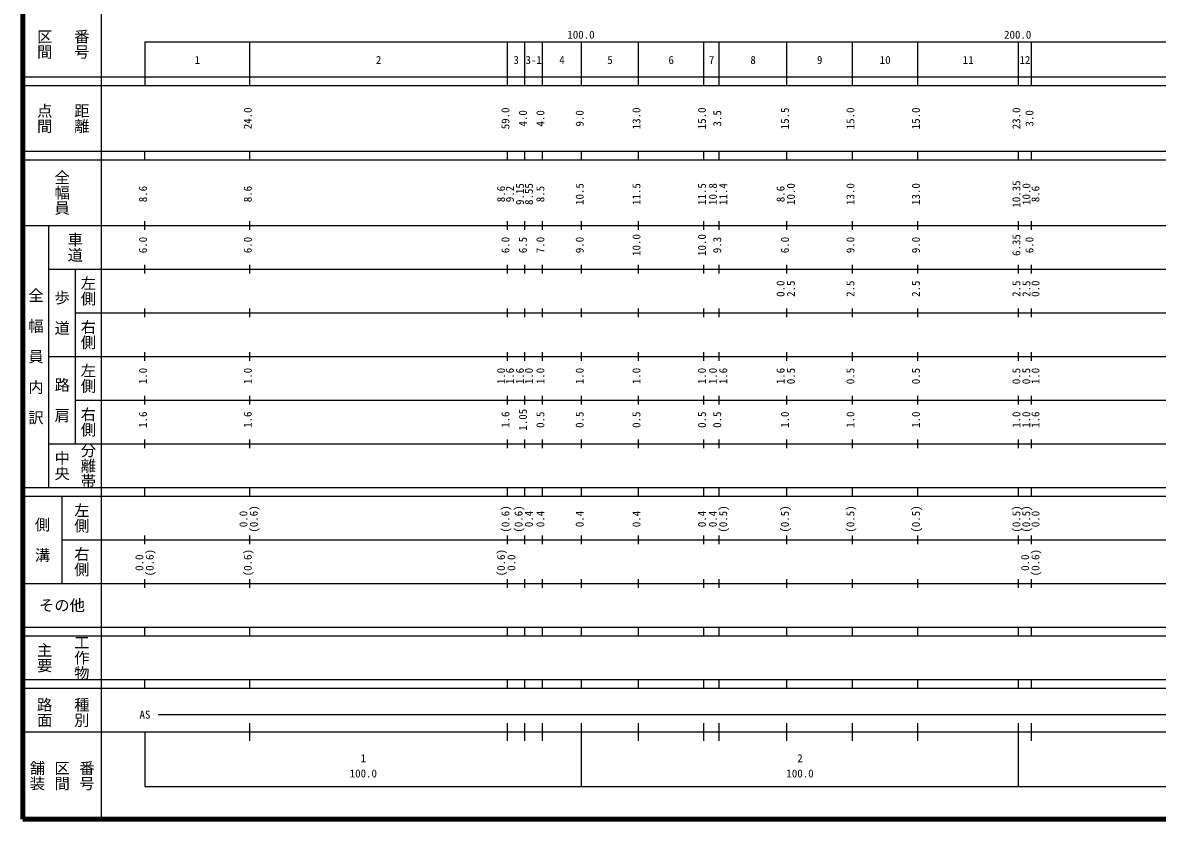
# Model space of a CAD drawing. Units: millimetres on the paper, enlarged 1000 times. Extents: x 40000 to 680000, y 20000 to 380000.
# Drawn here: x 40000 to 299817, y 20000 to 202409 of the extents above; entities that cross this region are included whole.
import ezdxf
from ezdxf.enums import TextEntityAlignment as Align

# ---------------------------------------------------------------- set-up
doc = ezdxf.new("R2010")
doc.units = ezdxf.units.MM
doc.header["$LTSCALE"] = 1000
doc.layers.add('M-TTL', color=2, linetype='Continuous', lineweight=140)
doc.layers.add('M-TTL-BAND', color=7, linetype='Continuous', lineweight=25)
doc.styles.add('@ＭＳ ゴシック', font='')
doc.styles.add('ＭＳ ゴシック', font='')
doc.styles.get('@ＭＳ ゴシック').set_extended_font_data('@MS Gothic')
doc.styles.get('ＭＳ ゴシック').set_extended_font_data('MS Gothic')

msp = doc.modelspace()

# ---------------------------------------------------------------- linework, layer by layer
at = {"layer": 'M-TTL'}
for p, q in [((40000, 380000), (40000, 20000)), ((40000, 20000), (680000, 20000))]:
    msp.add_line(p, q, dxfattribs=at)
at = {"layer": 'M-TTL-BAND'}
for p, q in [((58000, 370000), (58000, 20000)), ((68000, 198000), (68000, 188000)), ((68000, 198000), (592000, 198000)), ((92000, 188000), (92000, 198000)), ((151000, 188000), (151000, 198000)), ((155000, 188000), (155000, 198000)), ((159000, 188000), (159000, 198000)), ((168000, 188000), (168000, 198000)), ((181000, 188000), (181000, 198000)), ((196000, 188000), (196000, 198000)), ((199500, 188000), (199500, 198000)), ((215000, 188000), (215000, 198000)), ((230000, 188000), (230000, 198000)), ((245000, 188000), (245000, 198000)), ((268000, 188000), (268000, 198000)), ((271000, 188000), (271000, 198000)), ((40000, 190000), (591928, 190000)), ((40000, 188000), (592000, 188000)), ((40000, 173000), (592000, 173000)), ((68000, 171000), (68000, 173000)), ((92000, 171000), (92000, 173000)), ((151000, 171000), (151000, 173000)), ((155000, 171000), (155000, 173000)), ((159000, 171000), (159000, 173000)), ((168000, 171000), (168000, 173000)), ((181000, 171000), (181000, 173000)), ((196000, 171000), (196000, 173000)), ((199500, 171000), (199500, 173000)), ((215000, 171000), (215000, 173000)), ((230000, 171000), (230000, 173000)), ((245000, 171000), (245000, 173000)), ((268000, 171000), (268000, 173000)), ((271000, 171000), (271000, 173000)), ((40000, 171000), (592000, 171000)), ((40000, 156000), (592000, 156000)), ((46000, 96000), (46000, 156000)), ((68000, 155000), (68000, 157000)), ((92000, 155000), (92000, 157000)), ((151000, 155000), (151000, 157000)), ((155000, 155000), (155000, 157000)), ((159000, 155000), (159000, 157000)), ((168000, 155000), (168000, 157000)), ((181000, 155000), (181000, 157000)), ((196000, 155000), (196000, 157000)), ((199500, 155000), (199500, 157000)), ((215000, 155000), (215000, 157000)), ((230000, 155000), (230000, 157000)), ((245000, 155000), (245000, 157000)), ((268000, 155000), (268000, 157000)), ((271000, 155000), (271000, 157000)), ((46000, 146000), (592000, 146000)), ((52000, 146000), (52000, 106000)), ((68000, 145000), (68000, 147000)), ((92000, 145000), (92000, 147000)), ((151000, 145000), (151000, 147000)), ((155000, 145000), (155000, 147000)), ((159000, 145000), (159000, 147000)), ((168000, 145000), (168000, 147000)), ((181000, 145000), (181000, 147000)), ((196000, 145000), (196000, 147000)), ((199500, 145000), (199500, 147000)), ((215000, 145000), (215000, 147000)), ((230000, 145000), (230000, 147000)), ((245000, 145000), (245000, 147000)), ((268000, 145000), (268000, 147000)), ((271000, 145000), (271000, 147000)), ((52000, 136000), (592000, 136000)), ((68000, 135000), (68000, 137000)), ((92000, 135000), (92000, 137000)), ((151000, 135000), (151000, 137000)), ((155000, 135000), (155000, 137000)), ((159000, 135000), (159000, 137000)), ((168000, 135000), (168000, 137000)), ((181000, 135000), (181000, 137000)), ((196000, 135000), (196000, 137000)), ((199500, 135000), (199500, 137000)), ((215000, 135000), (215000, 137000)), ((230000, 135000), (230000, 137000)), ((245000, 135000), (245000, 137000)), ((268000, 135000), (268000, 137000)), ((271000, 135000), (271000, 137000)), ((46000, 126000), (592000, 126000)), ((68000, 125000), (68000, 127000)), ((92000, 125000), (92000, 127000)), ((151000, 125000), (151000, 127000)), ((155000, 125000), (155000, 127000)), ((159000, 125000), (159000, 127000)), ((168000, 125000), (168000, 127000)), ((181000, 125000), (181000, 127000)), ((196000, 125000), (196000, 127000)), ((199500, 125000), (199500, 127000)), ((215000, 125000), (215000, 127000)), ((230000, 125000), (230000, 127000)), ((245000, 125000), (245000, 127000)), ((268000, 125000), (268000, 127000)), ((271000, 125000), (271000, 127000)), ((68000, 115000), (68000, 117000)), ((92000, 115000), (92000, 117000)), ((151000, 115000), (151000, 117000)), ((155000, 115000), (155000, 117000)), ((159000, 115000), (159000, 117000)), ((168000, 115000), (168000, 117000)), ((181000, 115000), (181000, 117000)), ((196000, 115000), (196000, 117000)), ((199500, 115000), (199500, 117000)), ((215000, 115000), (215000, 117000)), ((230000, 115000), (230000, 117000)), ((245000, 115000), (245000, 117000)), ((268000, 115000), (268000, 117000)), ((271000, 115000), (271000, 117000)), ((52000, 116000), (592000, 116000)), ((68000, 105000), (68000, 107000)), ((92000, 105000), (92000, 107000)), ((151000, 105000), (151000, 107000)), ((155000, 105000), (155000, 107000)), ((159000, 105000), (159000, 107000)), ((168000, 105000), (168000, 107000)), ((181000, 105000), (181000, 107000)), ((196000, 105000), (196000, 107000)), ((199500, 105000), (199500, 107000)), ((215000, 105000), (215000, 107000)), ((230000, 105000), (230000, 107000)), ((245000, 105000), (245000, 107000)), ((268000, 105000), (268000, 107000)), ((271000, 105000), (271000, 107000)), ((46000, 106000), (592000, 106000)), ((40000, 96000), (592000, 96000)), ((40000, 94000), (592000, 94000)), ((49000, 94000), (49000, 74000)), ((68000, 94000), (68000, 96000)), ((92000, 94000), (92000, 96000)), ((151000, 94000), (151000, 96000)), ((155000, 94000), (155000, 96000)), ((159000, 94000), (159000, 96000)), ((168000, 94000), (168000, 96000)), ((181000, 94000), (181000, 96000)), ((196000, 94000), (196000, 96000)), ((199500, 94000), (199500, 96000)), ((215000, 94000), (215000, 96000)), ((230000, 94000), (230000, 96000)), ((245000, 94000), (245000, 96000)), ((268000, 94000), (268000, 96000)), ((271000, 94000), (271000, 96000)), ((49000, 84000), (592000, 84000)), ((68000, 83000), (68000, 85000)), ((92000, 83000), (92000, 85000)), ((151000, 83000), (151000, 85000)), ((155000, 83000), (155000, 85000)), ((159000, 83000), (159000, 85000)), ((168000, 83000), (168000, 85000)), ((181000, 83000), (181000, 85000)), ((196000, 83000), (196000, 85000)), ((199500, 83000), (199500, 85000)), ((215000, 83000), (215000, 85000)), ((230000, 83000), (230000, 85000)), ((245000, 83000), (245000, 85000)), ((268000, 83000), (268000, 85000)), ((271000, 83000), (271000, 85000)), ((40000, 74000), (592000, 74000)), ((68000, 73000), (68000, 75000)), ((92000, 73000), (92000, 75000)), ((151000, 73000), (151000, 75000)), ((155000, 73000), (155000, 75000)), ((159000, 73000), (159000, 75000)), ((168000, 73000), (168000, 75000)), ((181000, 73000), (181000, 75000)), ((196000, 73000), (196000, 75000)), ((199500, 73000), (199500, 75000)), ((215000, 73000), (215000, 75000)), ((230000, 73000), (230000, 75000)), ((245000, 73000), (245000, 75000)), ((268000, 73000), (268000, 75000)), ((271000, 73000), (271000, 75000)), ((40000, 64000), (579000, 64000)), ((68000, 62000), (68000, 64000)), ((92000, 62000), (92000, 64000)), ((151000, 62000), (151000, 64000)), ((155000, 62000), (155000, 64000)), ((159000, 62000), (159000, 64000)), ((168000, 62000), (168000, 64000)), ((181000, 62000), (181000, 64000)), ((196000, 62000), (196000, 64000)), ((199500, 62000), (199500, 64000)), ((215000, 62000), (215000, 64000)), ((230000, 62000), (230000, 64000)), ((245000, 62000), (245000, 64000)), ((268000, 62000), (268000, 64000)), ((271000, 62000), (271000, 64000)), ((40000, 62000), (579000, 62000)), ((40000, 52000), (579000, 52000)), ((68000, 50000), (68000, 52000)), ((92000, 50000), (92000, 52000)), ((151000, 50000), (151000, 52000)), ((155000, 50000), (155000, 52000)), ((159000, 50000), (159000, 52000)), ((168000, 50000), (168000, 52000)), ((181000, 50000), (181000, 52000)), ((196000, 50000), (196000, 52000)), ((199500, 50000), (199500, 52000)), ((215000, 50000), (215000, 52000)), ((230000, 50000), (230000, 52000)), ((245000, 50000), (245000, 52000)), ((268000, 50000), (268000, 52000)), ((271000, 50000), (271000, 52000)), ((40000, 50000), (579000, 50000)), ((71000, 44000), (589000, 44000)), ((92000, 38000), (92000, 42000)), ((151000, 38000), (151000, 42000)), ((155000, 38000), (155000, 42000)), ((159000, 38000), (159000, 42000)), ((168000, 27500), (168000, 42000)), ((181000, 38000), (181000, 42000)), ((196000, 38000), (196000, 42000)), ((199500, 38000), (199500, 42000)), ((215000, 38000), (215000, 42000)), ((230000, 38000), (230000, 42000)), ((245000, 38000), (245000, 42000)), ((268000, 27500), (268000, 42000)), ((271000, 38000), (271000, 42000)), ((40000, 40000), (579000, 40000)), ((68000, 40000), (68000, 27500)), ((68000, 27500), (592000, 27500))]:
    msp.add_line(p, q, dxfattribs=at)

# ---------------------------------------------------------------- texts
at = {"layer": 'M-TTL-BAND', "style": '@ＭＳ ゴシック'}
for s, p in [('区間', (45000, 197500)), ('番号', (53500, 197500)), ('点間', (45000, 180500)), ('距離', (53500, 180500)), ('全幅員', (49000, 163500)), ('車道', (52000, 151000)), ('左側', (55000, 141000)), ('全\u3000幅\u3000員\u3000内\u3000訳', (43000, 126000)), ('歩\u3000道', (49000, 136000)), ('右側', (55000, 131000)), ('左側', (55000, 121000)), ('路\u3000肩', (49000, 116000)), ('右側', (55000, 111000)), ('中央', (49000, 101000)), ('分離帯', (55000, 101000)), ('左側', (53500, 89000)), ('側\u3000溝', (44500, 84000)), ('右側', (53500, 79000)), ('主要', (45000, 57000)), ('工作物', (53500, 57000)), ('路面', (45000, 44500)), ('種別', (53500, 44500)), ('舗装', (43333, 30000)), ('区間', (49000, 30000)), ('番号', (54667, 30000))]:
    msp.add_text(s, height=2566, rotation=270, dxfattribs=at).set_placement(p, align=Align.MIDDLE_CENTER)
at = {"layer": 'M-TTL-BAND', "style": 'ＭＳ ゴシック'}
for s, p in [('100.0', (167844, 198195)), ('200.0', (267844, 198195)), ('1', (80000, 192405)), ('2', (121500, 192405)), ('3', (153000, 192405)), ('3-1', (157000, 192405)), ('4', (163500, 192405)), ('5', (174500, 192405)), ('6', (188500, 192405)), ('7', (197750, 192405)), ('8', (207250, 192405)), ('9', (222500, 192405)), ('10', (237500, 192405)), ('11', (256500, 192405)), ('12', (269500, 192405)), ('AS', (68000, 42500)), ('1', (118000, 32523)), ('2', (218000, 32523)), ('100.0', (118000, 29033)), ('100.0', (218000, 29033))]:
    msp.add_text(s, height=1833, dxfattribs=at).set_placement(p, align=Align.BOTTOM_CENTER)
for s, p in [('24.0', (93000, 180500)), ('59.0', (152000, 180500)), ('4.0', (156000, 180500)), ('4.0', (160000, 180500)), ('9.0', (169000, 180500)), ('13.0', (182000, 180500)), ('15.0', (197000, 180500)), ('3.5', (200500, 180500)), ('15.5', (216000, 180500)), ('15.0', (231000, 180500)), ('15.0', (246000, 180500)), ('23.0', (269000, 180500)), ('3.0', (272000, 180500)), ('8.6', (69000, 163174)), ('8.6', (93000, 163174)), ('8.6', (151000, 163174)), ('9.2', (153024, 163174)), ('9.15', (155322, 163174)), ('8.55', (157370, 163174)), ('8.5', (160000, 163174)), ('10.5', (169000, 163174)), ('11.5', (182000, 163174)), ('11.5', (197000, 163174)), ('10.8', (199500, 163174)), ('11.4', (201870, 163174)), ('8.6', (215000, 163174)), ('10.0', (217370, 163174)), ('13.0', (231000, 163174)), ('13.0', (246000, 163174)), ('10.35', (269000, 163174)), ('10.0', (271300, 163174)), ('8.6', (273370, 163174)), ('10.0', (182000, 151500)), ('10.0', (197000, 151500)), ('6.35', (269000, 151500)), ('6.0', (69000, 151500)), ('6.0', (93000, 151500)), ('6.0', (152000, 151500)), ('6.5', (156000, 151500)), ('7.0', (160000, 151500)), ('9.0', (169000, 151500)), ('9.3', (200500, 151500)), ('6.0', (216000, 151500)), ('9.0', (231000, 151500)), ('9.0', (246000, 151500)), ('6.0', (272000, 151500)), ('0.0', (215000, 141500)), ('2.5', (217370, 141500)), ('2.5', (231000, 141500)), ('2.5', (246000, 141500)), ('2.5', (269000, 141500)), ('2.5', (271300, 141500)), ('0.0', (273370, 141500)), ('1.0', (69000, 121500)), ('1.0', (93000, 121500)), ('1.0', (151000, 121500)), ('1.6', (153018, 121500)), ('1.6', (155322, 121500)), ('1.0', (157370, 121500)), ('1.0', (160000, 121500)), ('1.0', (169000, 121500)), ('1.0', (182000, 121500)), ('1.0', (197000, 121500)), ('1.0', (199500, 121500)), ('1.6', (201870, 121500)), ('1.6', (215000, 121500)), ('0.5', (217370, 121500)), ('0.5', (231000, 121500)), ('0.5', (246000, 121500)), ('0.5', (269000, 121500)), ('0.5', (271266, 121500)), ('1.0', (273370, 121500)), ('1.6', (69000, 111500)), ('1.6', (93000, 111500)), ('1.6', (152000, 111500)), ('1.05', (156000, 111500)), ('0.5', (160000, 111500)), ('0.5', (169000, 111500)), ('0.5', (182000, 111500)), ('0.5', (197000, 111500)), ('0.5', (200500, 111500)), ('1.0', (216000, 111500)), ('1.0', (231000, 111500)), ('1.0', (246000, 111500)), ('1.0', (269000, 111500)), ('1.0', (271266, 111500)), ('1.6', (273370, 111500)), ('(0.6)', (94370, 88764)), ('(0.6)', (152000, 88764)), ('(0.6)', (155000, 88764)), ('(0.5)', (201870, 88764)), ('(0.5)', (216000, 88764)), ('(0.5)', (231000, 88764)), ('(0.5)', (246000, 88764)), ('(0.5)', (269000, 88764)), ('(0.5)', (271261, 88764)), ('0.0', (92000, 88764)), ('0.4', (157370, 88764)), ('0.4', (160000, 88764)), ('0.4', (169000, 88764)), ('0.4', (182000, 88764)), ('0.4', (197000, 88764)), ('0.4', (199500, 88764)), ('0.0', (273370, 88764)), ('(0.6)', (70546, 78764)), ('(0.6)', (93000, 78764)), ('(0.6)', (151000, 78764)), ('(0.6)', (273370, 78764)), ('0.0', (68174, 78764)), ('0.0', (153370, 78764)), ('0.0', (271000, 78764))]:
    msp.add_text(s, height=1833, rotation=90, dxfattribs=at).set_placement(p, align=Align.BOTTOM_CENTER)
msp.add_text('その他', height=2566, dxfattribs=at).set_placement((49000, 69000), align=Align.MIDDLE_CENTER)

doc.saveas('drawing.dxf')
